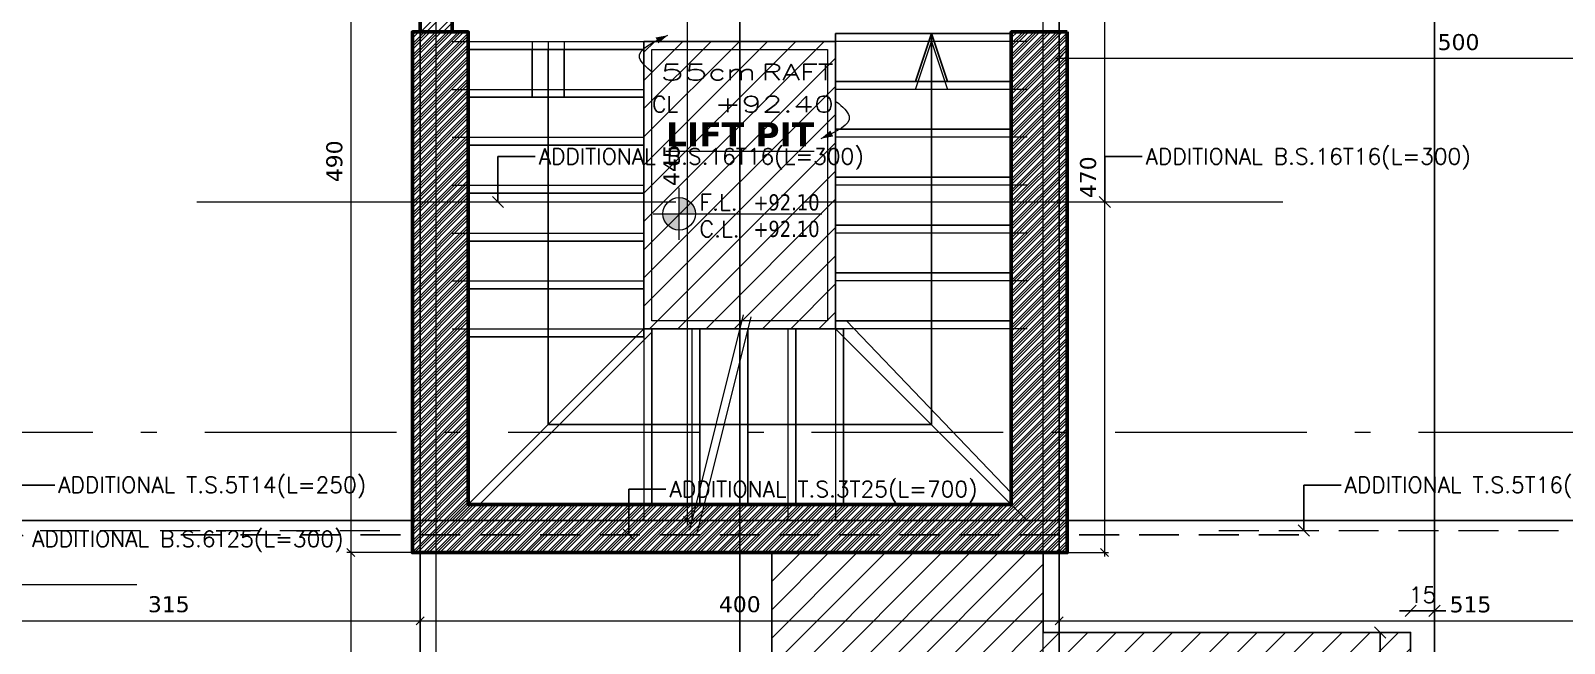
# Model space of a CAD drawing. Header units: inches. Extents: x -48 to 777, y -156 to 510.
# Drawn here: x 593.74 to 603.34, y 242.09 to 245.93 of the extents above; entities that cross this region are included whole.
import ezdxf
from ezdxf.enums import TextEntityAlignment as Align

# ---------------------------------------------------------------- set-up
doc = ezdxf.new("R2010")
doc.units = ezdxf.units.IN
doc.header["$MEASUREMENT"] = 0
doc.set_wipeout_variables(frame=1)
for name, pattern in [('ACAD_ISO10W100', [18, 12, -3, 0, -3]), ('HIDDEN', [0.375, 0.25, -0.125]), ('NUHA', [1.45, 0.75, -0.25, 0.2, -0.25])]:
    doc.linetypes.add(name, pattern=pattern)
doc.layers.get('Defpoints').update_dxf_attribs({"lineweight": 5})
for name, color, linetype, lineweight in [('A-AXIS ST', 251, 'ACAD_ISO10W100', 5), ('A-DIM', 9, 'Continuous', 5), ('A-LEVELS', 139, 'Continuous', 20), ('A-LIMIT LOT', 235, 'ACAD_ISO10W100', 20), ('A-PILLARS', 1, 'Continuous', 60), ('A-SIGNS1', 20, 'Continuous', 15), ('A-SIGNS2', 30, 'Continuous', 15), ('A-STAIRS', 135, 'Continuous', 20), ('A-TEXT', 50, 'Continuous', 15), ('A-WALLS', 7, 'Continuous', 60), ('D-METAL', 156, 'Continuous', 20), ('H-PILLARS', 61, 'Continuous', 5), ('H-WALLS', 51, 'Continuous', 5), ('str-raft-bottom', 1, 'Continuous', 5), ('str-raft-top', 1, 'Continuous', 5)]:
    doc.layers.add(name, color=color, linetype=linetype, lineweight=lineweight)
doc.layers.add('HH-DARK GREY', color=7, linetype='Continuous', lineweight=5, true_color=0x404040)
for name, color, linetype in [('Str-Axes', 8, 'Continuous'), ('str-ground', 5, 'Continuous'), ('str-raft', 5, 'Continuous'), ('str-slab-top', 1, 'Continuous'), ('str-stairs', 2, 'Continuous'), ('str-sunken-slabs', 5, 'Continuous'), ('str-walls', 5, 'Continuous')]:
    doc.layers.add(name, color=color, linetype=linetype)
doc.styles.add('ROMAN', font='ROMANS.SHX')
doc.styles.add('ROMAND', font='verdana.ttf')
doc.styles.add('ROMANS', font='romans__.ttf', dxfattribs={"height": 0.14})
doc.dimstyles.new('M-1.50', dxfattribs={"dimtxt": 0.1, "dimasz": 0.05, "dimexe": 0.025, "dimexo": 0.025, "dimgap": 0.05, "dimtad": 1, "dimlfac": 100, "dimrnd": 0.5, "dimzin": 9, "dimdsep": 46, "dimtxsty": 'ROMAND', "dimblk": 'OBLIQUE', "dimcen": 1, "dimdle": 0.025, "dimclrd": 256, "dimclre": 256, "dimclrt": 2, "dimadec": 0, "dimazin": 0, "dimtfac": 0.666667, "dimtmove": 2, "dimatfit": 3, "dimfxl": 0.04, "dimtolj": 1, "dimtzin": 5, "dimlwd": -1, "dimlwe": -1, "dimarcsym": 0})
doc.dimstyles.new('structure', dxfattribs={"dimtxt": 0.1, "dimasz": 0.07, "dimexe": 0.18, "dimexo": 1, "dimgap": 0.05, "dimtad": 1, "dimdec": 1, "dimlfac": 100, "dimrnd": 0.5, "dimdsep": 46, "dimtxsty": 'ROMAN', "dimblk1": 'OBLIQUE', "dimblk2": 'OBLIQUE', "dimsah": 1, "dimcen": 0.009, "dimse1": 1, "dimse2": 1, "dimclrd": 4, "dimclre": 9, "dimclrt": 1, "dimadec": 0, "dimazin": 0, "dimtfac": 0.066667, "dimtdec": 1, "dimtix": 1, "dimtmove": 2, "dimatfit": 3, "dimldrblk": 'OBLIQUE', "dimfxl": 0.18, "dimtolj": 1, "dimarcsym": 0})

# ---------------------------------------------------------------- blocks, each defined once
blk = doc.blocks.new('_Oblique')
at = {"color": 0, "linetype": 'ByBlock', "lineweight": -2}
blk.add_line((-0.5, -0.5), (0.5, 0.5), dxfattribs=at)
blk = doc.blocks.new('*D433')
at = {"layer": 'A-DIM', "transparency": 16777216}
for p, q in [((600.9917, 247.3585), (600.4351, 247.3585)), ((600.4601, 247.3835), (600.4601, 242.6319)), ((600.2018, 242.6569), (600.4851, 242.6569))]:
    blk.add_line(p, q, dxfattribs=at)
at = {"layer": 'Defpoints', "color": 0, "transparency": 16777216}
for p in [(601.0167, 247.3585), (600.1768, 242.6569), (600.4601, 242.6569)]:
    blk.add_point(p, dxfattribs=at)
at = {"layer": 'A-DIM', "transparency": 16777216, "xscale": 0.05, "yscale": 0.05, "zscale": 0.05}
for p, rotation in [((600.4601, 247.3585), 90), ((600.4601, 242.6569), 270)]:
    blk.add_blockref('_Oblique', p, dxfattribs=dict(at, rotation=rotation))
at = {"layer": 'A-DIM', "color": 2, "transparency": 16777216, "insert": (600.358, 245.0077), "char_height": 0.1, "attachment_point": 5, "rotation": 90, "style": 'ROMAND'}
blk.add_mtext('\\A1;470', dxfattribs=at)
blk = doc.blocks.new('*D434')
at = {"layer": 'A-DIM', "transparency": 16777216}
for p, q in [((597.2018, 247.3084), (597.8754, 247.3084)), ((597.8504, 242.8334), (597.8504, 247.3334)), ((597.6018, 242.8584), (597.8754, 242.8584))]:
    blk.add_line(p, q, dxfattribs=at)
at = {"layer": 'Defpoints', "color": 0, "transparency": 16777216}
for p in [(597.1768, 247.3084), (597.8504, 247.3084), (597.5768, 242.8584)]:
    blk.add_point(p, dxfattribs=at)
at = {"layer": 'A-DIM', "transparency": 16777216, "xscale": 0.05, "yscale": 0.05, "zscale": 0.05}
for p, rotation in [((597.8504, 247.3084), 90), ((597.8504, 242.8584), 270)]:
    blk.add_blockref('_Oblique', p, dxfattribs=dict(at, rotation=rotation))
at = {"layer": 'A-DIM', "color": 2, "transparency": 16777216, "insert": (597.7494, 245.0834), "char_height": 0.1, "attachment_point": 5, "rotation": 90, "style": 'ROMAND'}
blk.add_mtext('\\A1;445', dxfattribs=at)
blk = doc.blocks.new('*D436')
at = {"layer": 'A-DIM', "transparency": 16777216}
for p, q in [((596.1518, 247.5584), (595.7162, 247.5584)), ((595.7412, 247.5834), (595.7412, 242.6319)), ((596.1518, 242.6569), (595.7162, 242.6569))]:
    blk.add_line(p, q, dxfattribs=at)
at = {"layer": 'Defpoints', "color": 0, "transparency": 16777216}
for p in [(596.1768, 247.5584), (595.7412, 242.6569), (596.1768, 242.6569)]:
    blk.add_point(p, dxfattribs=at)
at = {"layer": 'A-DIM', "transparency": 16777216, "xscale": 0.05, "yscale": 0.05, "zscale": 0.05}
for p, rotation in [((595.7412, 247.5584), 90), ((595.7412, 242.6569), 270)]:
    blk.add_blockref('_Oblique', p, dxfattribs=dict(at, rotation=rotation))
at = {"layer": 'A-DIM', "color": 2, "transparency": 16777216, "insert": (595.6392, 245.1077), "char_height": 0.1, "attachment_point": 5, "rotation": 90, "style": 'ROMAND'}
blk.add_mtext('\\A1;490', dxfattribs=at)
blk = doc.blocks.new('*D437')
at = {"layer": 'A-DIM', "transparency": 16777216}
for p, q in [((596.1518, 242.6569), (595.7162, 242.6569)), ((595.7412, 242.6819), (595.7412, 228.8319)), ((595.9129, 228.8569), (595.7162, 228.8569))]:
    blk.add_line(p, q, dxfattribs=at)
at = {"layer": 'Defpoints', "color": 0, "transparency": 16777216}
for p in [(596.1768, 242.6569), (595.7412, 228.8569), (595.9379, 228.8569)]:
    blk.add_point(p, dxfattribs=at)
at = {"layer": 'A-DIM', "transparency": 16777216, "xscale": 0.05, "yscale": 0.05, "zscale": 0.05}
for p, rotation in [((595.7412, 242.6569), 90), ((595.7412, 228.8569), 270)]:
    blk.add_blockref('_Oblique', p, dxfattribs=dict(at, rotation=rotation))
at = {"layer": 'A-DIM', "color": 2, "transparency": 16777216, "insert": (595.6389, 235.7569), "char_height": 0.1, "attachment_point": 5, "rotation": 90, "style": 'ROMAND'}
blk.add_mtext('\\A1;1380', dxfattribs=at)
blk = doc.blocks.new('LOT 688  TOPOGRAPHIC PLAN')
at = {"layer": 'A-LEVELS', "linetype": 'Continuous'}
blk.add_lwpolyline([(-315986.04446, -27916.27165), (-315985.68411, -27915.78224), (-315985.36788, -27915.2469), (-315985.03521, -27914.74332), (-315984.84378, -27914.52771), (-315984.62729, -27914.34684), (-315984.12665, -27914.07836), (-315983.55729, -27913.90415), (-315982.31565, -27913.69397), (-315981.69501, -27913.58572), (-315981.10632, -27913.43141), (-315980.53616, -27913.25862), (-315979.95068, -27913.12539), (-315979.35793, -27913.00458), (-315978.78258, -27912.83532), (-315978.24928, -27912.55684), (-315977.76717, -27912.15327), (-315977.30894, -27911.71444), (-315976.84202, -27911.34531), (-315976.59514, -27911.21969), (-315976.33391, -27911.15073), (-315976.05686, -27911.14126)], dxfattribs=at)
at = {"linetype": 'Continuous'}
blk.add_wipeout([(-315996.80172, -27893.57917), (-315969.32038, -27896.23659), (-315969.32038, -27930.53073), (-315964.08799, -27936.87852), (-315964.6636, -27941.43051), (-315970.22923, -27937.16678), (-315985.1164, -27950.2257)], dxfattribs=at).dxf.layer = 'A-LIMIT LOT'
blk = doc.blocks.new('*D989')
at = {"layer": 'A-DIM', "transparency": 16777216}
for p, q in [((605.1768, 246.3334), (605.1768, 245.7267)), ((600.1768, 245.8934), (600.1768, 245.7267)), ((605.2018, 245.7517), (600.1518, 245.7517))]:
    blk.add_line(p, q, dxfattribs=at)
at = {"layer": 'Defpoints', "color": 0, "transparency": 16777216}
for p in [(605.1768, 246.3584), (600.1768, 245.9184), (600.1768, 245.7517)]:
    blk.add_point(p, dxfattribs=at)
at = {"layer": 'A-DIM', "transparency": 16777216, "xscale": 0.05, "yscale": 0.05, "zscale": 0.05, "rotation": 180}
blk.add_blockref('_Oblique', (600.1768, 245.7517), dxfattribs=at)
at = {"layer": 'A-DIM', "transparency": 16777216, "xscale": 0.05, "yscale": 0.05, "zscale": 0.05}
blk.add_blockref('_Oblique', (605.1768, 245.7517), dxfattribs=at)
at = {"layer": 'A-DIM', "color": 2, "transparency": 16777216, "insert": (602.6768, 245.8537), "char_height": 0.1, "attachment_point": 5, "style": 'ROMAND'}
blk.add_mtext('\\A1;500', dxfattribs=at)
blk = doc.blocks.new('*D991')
at = {"layer": 'A-DIM', "transparency": 16777216}
for p, q in [((596.1768, 242.6319), (596.1768, 242.2055)), ((593.0268, 242.5407), (593.0268, 242.2055)), ((593.0018, 242.2305), (596.2018, 242.2305))]:
    blk.add_line(p, q, dxfattribs=at)
at = {"layer": 'Defpoints', "color": 0, "transparency": 16777216}
for p in [(596.1768, 242.6569), (593.0268, 242.5657), (596.1768, 242.2305)]:
    blk.add_point(p, dxfattribs=at)
at = {"layer": 'A-DIM', "transparency": 16777216, "xscale": 0.05, "yscale": 0.05, "zscale": 0.05, "rotation": 180}
blk.add_blockref('_Oblique', (593.0268, 242.2305), dxfattribs=at)
at = {"layer": 'A-DIM', "transparency": 16777216, "xscale": 0.05, "yscale": 0.05, "zscale": 0.05}
blk.add_blockref('_Oblique', (596.1768, 242.2305), dxfattribs=at)
at = {"layer": 'A-DIM', "color": 2, "transparency": 16777216, "insert": (594.6018, 242.3326), "char_height": 0.1, "attachment_point": 5, "style": 'ROMAND'}
blk.add_mtext('\\A1;315', dxfattribs=at)
blk = doc.blocks.new('*D992')
at = {"layer": 'A-DIM', "transparency": 16777216}
for p, q in [((596.1768, 242.6319), (596.1768, 242.2055)), ((600.1768, 242.6319), (600.1768, 242.2055)), ((596.1518, 242.2305), (600.2018, 242.2305))]:
    blk.add_line(p, q, dxfattribs=at)
at = {"layer": 'Defpoints', "color": 0, "transparency": 16777216}
for p in [(596.1768, 242.6569), (600.1768, 242.6569), (600.1768, 242.2305)]:
    blk.add_point(p, dxfattribs=at)
at = {"layer": 'A-DIM', "transparency": 16777216, "xscale": 0.05, "yscale": 0.05, "zscale": 0.05, "rotation": 180}
blk.add_blockref('_Oblique', (596.1768, 242.2305), dxfattribs=at)
at = {"layer": 'A-DIM', "transparency": 16777216, "xscale": 0.05, "yscale": 0.05, "zscale": 0.05}
blk.add_blockref('_Oblique', (600.1768, 242.2305), dxfattribs=at)
at = {"layer": 'A-DIM', "color": 2, "transparency": 16777216, "insert": (598.1768, 242.3326), "char_height": 0.1, "attachment_point": 5, "style": 'ROMAND'}
blk.add_mtext('\\A1;400', dxfattribs=at)
blk = doc.blocks.new('*D993')
at = {"layer": 'A-DIM', "transparency": 16777216}
for p, q in [((600.1768, 242.6319), (600.1768, 242.2055)), ((605.3268, 242.2819), (605.3268, 242.2055)), ((600.1518, 242.2305), (605.3518, 242.2305))]:
    blk.add_line(p, q, dxfattribs=at)
at = {"layer": 'Defpoints', "color": 0, "transparency": 16777216}
for p in [(600.1768, 242.6569), (605.3268, 242.3069), (605.3268, 242.2305)]:
    blk.add_point(p, dxfattribs=at)
at = {"layer": 'A-DIM', "transparency": 16777216, "xscale": 0.05, "yscale": 0.05, "zscale": 0.05, "rotation": 180}
blk.add_blockref('_Oblique', (600.1768, 242.2305), dxfattribs=at)
at = {"layer": 'A-DIM', "transparency": 16777216, "xscale": 0.05, "yscale": 0.05, "zscale": 0.05}
blk.add_blockref('_Oblique', (605.3268, 242.2305), dxfattribs=at)
at = {"layer": 'A-DIM', "color": 2, "transparency": 16777216, "insert": (602.7518, 242.3317), "char_height": 0.1, "attachment_point": 5, "style": 'ROMAND'}
blk.add_mtext('\\A1;515', dxfattribs=at)
blk = doc.blocks.new('GXFHGCGFCD')
at = {"layer": 'A-SIGNS1', "linetype": 'NUHA'}
h = blk.add_hatch(color=256, dxfattribs=at)
h.paths.add_polyline_path([(90.382, 61.33), (90.382, 61.17), (90.542, 61.17, 0.414214)])
h.paths.add_polyline_path([(90.382, 61.17), (90.222, 61.17, 0.414214), (90.382, 61.01)])
at = {"layer": 'A-SIGNS1'}
for p, q in [((90.382, 60.914), (90.382, 61.426)), ((90.126, 61.17), (91.79, 61.17))]:
    blk.add_line(p, q, dxfattribs=at)
blk.add_circle((90.382, 61.17), 0.16, dxfattribs=at)
blk = doc.blocks.new('DGXFHXFGDFD')
at = {"layer": 'A-SIGNS1'}
blk.add_blockref('GXFHGCGFCD', (0, 0), dxfattribs=at)
at = {"layer": 'A-SIGNS2', "linetype": 'NUHA', "style": 'ROMANS'}
for s, p in [('F.L.', (90.583, 61.203)), ('C.L.', (90.583, 60.941))]:
    blk.add_text(s, height=0.16, dxfattribs=at).set_placement(p)
at = {"layer": 'A-SIGNS2', "style": 'ROMANS', "width": 0.910135, "flags": 4}
for tag, p, p2 in [('NIV.FINI', (91.116, 61.203), (91.79, 61.203)), ('NIV.BETON', (91.116, 60.941), (91.79, 60.941))]:
    blk.add_attdef(tag, text='', height=0.16, dxfattribs=at).set_placement(p, p2, align=Align.FIT)
blk = doc.blocks.new('DALLE-P')
at = {"color": 5}
for points in [[(-4.659, 3.291, 0, 0.4, 0), (-5.346, 2.966, 0.4, 0.4, 0)], [(4.908, -3.191, 0, 0.4, 0), (5.596, -2.866, 0.4, 0.4, 0)]]:
    blk.add_lwpolyline(points, format="xyseb", dxfattribs=at)
for points in [[(-5.647, 0.973), (-6.437, 1.884), (-4.659, 3.291)], [(5.896, -0.873), (6.687, -1.785), (4.908, -3.191)]]:
    blk.add_spline(points, degree=3, dxfattribs=at)
at = {"color": 1, "style": 'ROMANS', "width": 1.302339}
blk.add_text('cm', height=1, dxfattribs=at).set_placement((-2.147, 0.473), (0.853, 0.473), align=Align.FIT)
at = {"color": 1, "style": 'ROMANS'}
blk.add_text('CL', height=1, dxfattribs=at).set_placement((-5.647, -1.527))
for tag, width, p, p2 in [('SLABTHICKNESS', 1.557299, (-5.147, 0.473), (-2.147, 0.473)), ('SLABTYPE', 1.86013, (1.204, 0.473), (5.704, 0.473)), ('CONCRETELEVEL', 1.620528, (-1.746, -1.527), (5.754, -1.527))]:
    blk.add_attdef(tag, text='', height=1, dxfattribs=dict(at, width=width)).set_placement(p, p2, align=Align.FIT)
blk = doc.blocks.new('*D1558')
at = {"layer": 'Defpoints', "color": 0, "transparency": 16777216}
for p in [(602.5268, 242.2922), (602.3768, 242.1569), (602.5268, 242.1569)]:
    blk.add_point(p, dxfattribs=at)
at = {"layer": 'str-sunken-slabs', "color": 4, "lineweight": -2, "transparency": 16777216}
for p, q in [((602.3768, 242.2922), (602.3068, 242.2922)), ((602.3768, 242.2922), (602.5268, 242.2922)), ((602.5268, 242.2922), (602.5968, 242.2922))]:
    blk.add_line(p, q, dxfattribs=at)
at = {"layer": 'str-sunken-slabs', "color": 4, "lineweight": -2, "transparency": 16777216, "xscale": 0.07, "yscale": 0.07, "zscale": 0.07}
blk.add_blockref('_Oblique', (602.3768, 242.2922), dxfattribs=at)
at = {"layer": 'str-sunken-slabs', "color": 4, "lineweight": -2, "transparency": 16777216, "xscale": 0.07, "yscale": 0.07, "zscale": 0.07, "rotation": 180}
blk.add_blockref('_Oblique', (602.5268, 242.2922), dxfattribs=at)
at = {"layer": 'str-sunken-slabs', "color": 1, "transparency": 16777216, "insert": (602.4518, 242.3922), "char_height": 0.1, "attachment_point": 5, "style": 'ROMAN'}
blk.add_mtext('\\A1;15', dxfattribs=at)
blk = doc.blocks.new('*D1559')
at = {"layer": 'Defpoints', "color": 0, "transparency": 16777216}
for p in [(602.3768, 242.1569), (602.1859, 241.4569), (602.3768, 241.4569)]:
    blk.add_point(p, dxfattribs=at)
at = {"layer": 'str-sunken-slabs', "color": 4, "lineweight": -2, "transparency": 16777216}
blk.add_line((602.1859, 242.1569), (602.1859, 241.4569), dxfattribs=at)
at = {"layer": 'str-sunken-slabs', "color": 4, "lineweight": -2, "transparency": 16777216, "xscale": 0.07, "yscale": 0.07, "zscale": 0.07}
for p, rotation in [((602.1859, 242.1569), 90), ((602.1859, 241.4569), 270)]:
    blk.add_blockref('_Oblique', p, dxfattribs=dict(at, rotation=rotation))
at = {"layer": 'str-sunken-slabs', "color": 1, "transparency": 16777216, "insert": (602.0859, 241.8069), "char_height": 0.1, "attachment_point": 5, "rotation": 90, "style": 'ROMAN'}
blk.add_mtext('\\A1;70', dxfattribs=at)

msp = doc.modelspace()

# ---------------------------------------------------------------- block references
at = {"layer": 'A-TEXT'}
msp.add_blockref('LOT 688  TOPOGRAPHIC PLAN', (316579.44716, 28156.10823), dxfattribs=at)

# ---------------------------------------------------------------- next in the draw order: hatches: boundary and pattern name
at = {"layer": 'H-PILLARS'}
h = msp.add_hatch(dxfattribs=at)
h.set_pattern_fill('ANSI31', color=256, scale=0.2, angle=90)
h.set_pattern_definition([(135, (-143.491753, -76.210882), (-0.0176776695, -0.0176776695), [])])
edge = h.paths.add_edge_path()
edge.add_line((600.92678, 228.60688), (600.92678, 228.15688))
edge.add_arc((604.37678, 228.15688), 3.45, 180, 270)
edge.add_line((604.37678, 224.70688), (610.77962, 224.70688))
edge.add_line((610.77962, 224.70688), (610.07678, 225.55955))
edge.add_line((610.07678, 225.55955), (610.07678, 259.87647))
edge.add_line((610.07678, 259.87647), (609.87678, 259.89581))
edge.add_line((609.87678, 259.89581), (609.87678, 225.48774))
edge.add_line((609.87678, 225.48774), (610.35557, 224.90688))
edge.add_line((610.35557, 224.90688), (604.37678, 224.90688))
edge.add_arc((604.37678, 228.15688), 3.25, 180, 270, ccw=False)
edge.add_line((601.12678, 228.15688), (601.12678, 228.60688))
edge.add_line((601.12678, 228.60688), (600.92678, 228.60688))
h = msp.add_hatch(dxfattribs=at)
h.set_pattern_fill('ANSI31', color=256, scale=0.2)
h.set_pattern_definition([(45, (0, 99), (-0.0176776695, 0.0176776695), [])])
edge = h.paths.add_edge_path()
edge.add_line((589.47678, 253.80841), (589.72678, 253.80848))
edge.add_line((589.72678, 253.80848), (589.72662, 247.55845))
edge.add_line((589.72662, 247.55845), (590.22678, 247.55845))
edge.add_line((590.22678, 247.55845), (590.22678, 242.30688))
edge.add_line((590.22678, 242.30688), (593.02678, 242.30688))
edge.add_line((593.02678, 242.30688), (593.02678, 228.85688))
edge.add_line((593.02678, 228.85688), (597.42678, 228.85688))
edge.add_line((597.42678, 228.85688), (597.42678, 228.60688))
edge.add_line((597.42678, 228.60688), (592.77678, 228.60688))
edge.add_line((592.77678, 228.60688), (592.77678, 242.05688))
edge.add_line((592.77678, 242.05688), (589.97678, 242.05688))
edge.add_line((589.97678, 242.05688), (589.97678, 247.30845))
edge.add_line((589.97678, 247.30845), (589.47678, 247.30845))
edge.add_line((589.47678, 247.30845), (589.47678, 254.05845))
h = msp.add_hatch(dxfattribs=at)
h.set_pattern_fill('ANSI31', color=256, scale=0.2)
h.set_pattern_definition([(45, (54.508247, -76.21929), (-0.0176776695, 0.0176776695), [])])
h.paths.add_polyline_path([(600.22678, 245.91845), (600.22678, 242.65688), (596.12678, 242.65688), (596.12678, 245.91845), (596.47678, 245.91845), (596.47678, 242.95845), (599.87678, 242.95845), (599.87678, 245.91845)])
at = {"layer": 'H-WALLS'}
h = msp.add_hatch(dxfattribs=at)
h.set_pattern_fill('ANSI32', color=256, scale=0.2)
h.set_pattern_definition([(45, (-242.49175, -76.21088), (-0.0530330086, 0.0530330086), []), (45, (-242.4564, -76.21088), (-0.0530330086, 0.0530330086), [])])
h.paths.add_polyline_path([(596.37678, 247.30845), (596.17678, 247.30845), (596.17678, 245.91845), (596.37678, 245.91845)])
at = {"layer": 'HH-DARK GREY'}
h = msp.add_hatch(dxfattribs=at)
h.set_pattern_fill('EARTH', color=256, scale=2)
h.set_pattern_definition([(0, (-242.49175, -75.7109), (0.5, 0.5), [0.5, -0.5]), (0, (-242.49175, -75.5234), (0.5, 0.5), [0.5, -0.5]), (0, (-242.49175, -75.3359), (0.5, 0.5), [0.5, -0.5]), (90, (-242.42925, -75.2734), (-0.5, 0.5), [0.5, -0.5]), (90, (-242.24175, -75.2734), (-0.5, 0.5), [0.5, -0.5]), (90, (-242.05425, -75.2734), (-0.5, 0.5), [0.5, -0.5])])
edge = h.paths.add_edge_path()
edge.add_line((589.47678, 254.05845), (589.47678, 247.30845))
edge.add_line((589.47678, 247.30845), (589.97678, 247.30845))
edge.add_line((589.97678, 247.30845), (589.97678, 242.05688))
edge.add_line((589.97678, 242.05688), (592.77678, 242.05688))
edge.add_line((592.77678, 242.05688), (592.77678, 228.60688))
edge.add_line((592.77678, 228.60688), (597.22678, 228.60688))
edge.add_line((597.22678, 228.60688), (597.22678, 224.90688))
edge.add_line((597.22678, 224.90688), (590.66159, 224.90688))
edge.add_line((590.66159, 224.90688), (582.9059, 262.50387))
edge.add_line((582.9059, 262.50387), (609.87678, 259.89581))
edge.add_line((609.87678, 259.89581), (609.87678, 225.48774))
edge.add_line((609.87678, 225.48774), (610.35557, 224.90688))
edge.add_line((610.35557, 224.90688), (604.37678, 224.90688))
edge.add_arc((604.37678, 228.15688), 3.25, 180, 270, ccw=False)
edge.add_line((601.12678, 228.15688), (601.12678, 228.60688))
edge.add_line((601.12678, 228.60688), (605.57678, 228.60688))
edge.add_line((605.57678, 228.60688), (605.57678, 242.05688))
edge.add_line((605.57678, 242.05688), (607.12678, 242.05688))
edge.add_line((607.12678, 242.05688), (607.12678, 246.60861))
edge.add_line((607.12678, 246.60861), (605.42678, 246.60861))
edge.add_line((605.42678, 246.60861), (605.4268, 253.65849))
edge.add_line((605.4268, 253.65849), (606.67686, 253.65849))
edge.add_line((606.67686, 253.65849), (606.6768, 257.80831))
edge.add_line((606.6768, 257.80831), (589.47678, 257.80848))
edge.add_line((589.47678, 257.80848), (589.47671, 254.08973))
edge.add_line((589.47671, 254.08973), (589.47678, 254.05845))
at = {"layer": 'str-ground'}
h = msp.add_hatch(dxfattribs=at)
h.set_pattern_fill('ANSI31', color=256)
h.paths.add_polyline_path([(598.77678, 245.85845), (597.57678, 245.85845), (597.57678, 244.05845), (598.77678, 244.05845)])
at = {"layer": 'str-sunken-slabs'}
h = msp.add_hatch(dxfattribs=at)
h.set_pattern_fill('ANSI31', color=8)
h.set_pattern_definition([(45, (209, 1e-07), (-0.088388348, 0.088388348), [])])
h.paths.add_polyline_path([(599.92678, 233.45688), (598.67678, 233.45688), (598.67678, 232.15688), (598.67678, 231.05688), (599.92678, 231.05688)])
h.paths.add_polyline_path([(598.67678, 240.15688), (598.67678, 239.85688), (599.77678, 239.85688), (599.77678, 241.45688), (602.37678, 241.45688), (602.37678, 242.15688), (600.07678, 242.15688), (600.07678, 242.65688), (598.37678, 242.65688), (598.37678, 241.55688), (598.67678, 241.55688), (598.67678, 241.30688), (598.67678, 240.95688), (595.87678, 240.95688), (595.87678, 240.15688), (598.37678, 240.15688)])
h.paths.add_polyline_path([(598.67678, 238.85688), (598.67678, 237.65688), (598.67678, 234.45688), (599.77678, 234.45688), (599.77678, 238.85688)])
at = {"layer": 'str-walls'}
h = msp.add_hatch(dxfattribs=at)
h.set_pattern_fill('ANSI31', color=8, scale=0.4)
h.paths.add_polyline_path([(596.47678, 245.91845), (596.47678, 242.95845), (599.87678, 242.95845), (599.87678, 245.91845), (600.22678, 245.91845), (600.22678, 242.65688), (596.12679, 242.65686), (596.12677, 245.91845)])

# ---------------------------------------------------------------- next in the draw order: linework, layer by layer
at = {"layer": 'A-AXIS ST', "ltscale": 0.1}
for p, q in [((596.17678, 221.25688), (596.17678, 260.35831)), ((598.17678, 221.25688), (598.17678, 260.35831)), ((600.17678, 221.25688), (600.17678, 260.35831)), ((602.52678, 221.25688), (602.52678, 260.35831)), ((613.12678, 243.40845), (583.32678, 243.40845))]:
    msp.add_line(p, q, dxfattribs=at)
at = {"layer": 'A-PILLARS'}
msp.add_lwpolyline([(600.22678, 245.91845), (600.22678, 242.65688), (596.12678, 242.65688), (596.12678, 245.91845), (596.47678, 245.91845), (596.47678, 242.95845), (599.87678, 242.95845), (599.87678, 245.91845)], close=True, dxfattribs=at)
at = {"layer": 'A-SIGNS1'}
for p, q in [((598.1986, 244.14572), (597.86136, 242.79676)), ((598.2471, 244.13359), (597.90986, 242.78464))]:
    msp.add_line(p, q, dxfattribs=at)
for points in [[(596.87678, 245.85845), (596.87678, 245.55845)], [(596.97678, 245.85845), (596.97678, 243.45845), (599.37678, 243.45845), (599.37678, 245.85845)], [(597.07678, 245.85845), (597.07678, 245.55845)], [(599.27678, 245.55845), (599.37678, 245.85845), (599.47678, 245.55845)]]:
    msp.add_lwpolyline(points, dxfattribs=at)
at = {"layer": 'A-STAIRS'}
for p, q in [((597.57678, 244.05845), (596.37678, 242.85845)), ((597.57678, 244.05845), (597.57678, 242.85845)), ((597.87678, 244.05845), (597.87678, 242.85845)), ((598.17678, 244.05845), (598.17678, 242.85845)), ((598.47678, 244.05845), (598.47678, 242.85845)), ((598.77678, 244.05845), (598.77678, 242.85845)), ((598.77678, 244.05845), (599.97678, 242.85845))]:
    msp.add_line(p, q, dxfattribs=at)
for points in [[(596.37678, 245.85845), (597.57678, 245.85845)], [(599.97678, 245.85845), (598.77678, 245.85845)], [(597.57678, 244.05845), (597.57678, 245.74595)], [(596.37678, 245.55845), (597.57678, 245.55845)], [(599.97678, 245.55845), (598.77678, 245.55845)], [(596.37678, 245.25845), (597.57678, 245.25845)], [(599.97678, 245.25845), (598.77678, 245.25845)], [(596.37678, 244.95845), (597.57678, 244.95845)], [(599.97678, 244.95845), (598.77678, 244.95845)], [(596.37678, 244.65845), (597.57678, 244.65845)], [(599.97678, 244.65845), (598.77678, 244.65845)], [(596.37678, 244.35845), (597.57678, 244.35845)], [(599.97678, 244.35845), (598.77678, 244.35845)], [(596.37678, 244.05845), (597.57678, 244.05845)], [(599.97678, 244.05845), (598.77678, 244.05845)]]:
    msp.add_lwpolyline(points, dxfattribs=at)
at = {"layer": 'A-WALLS'}
msp.add_lwpolyline([(596.37678, 247.30845), (596.17678, 247.30845), (596.17678, 245.91845), (596.37678, 245.91845)], close=True, dxfattribs=at)
at = {"layer": 'D-METAL'}
for points in [[(597.57678, 245.85845), (598.77678, 245.85845), (598.77678, 244.05845), (597.57678, 244.05845)], [(597.62678, 245.80845), (598.72678, 245.80845), (598.72678, 244.10845), (597.62678, 244.10845)]]:
    msp.add_lwpolyline(points, close=True, dxfattribs=at)
at = {"layer": 'HH-DARK GREY'}
msp.add_lwpolyline([(597.17682, 253.80831), (589.72663, 253.80831), (589.72665, 247.55845), (590.22678, 247.55845), (590.22678, 242.30688), (593.02678, 242.30688), (593.02678, 228.85688), (605.32678, 228.85688), (605.32678, 242.30688), (606.87678, 242.30688), (606.87678, 246.35845), (605.17678, 246.35845), (605.17679, 247.35847), (600.81679, 247.35847), (600.81678, 247.35849), (600.17678, 247.35849), (600.17678, 242.65688), (596.17679, 242.65688), (596.17677, 247.55845), (597.17682, 247.55845)], close=True, dxfattribs=at)
at = {"layer": 'Str-Axes', "ltscale": 0.1}
for p, q in [((596.17678, 221.25688), (596.17678, 260.35831)), ((598.17678, 221.25688), (598.17678, 260.35831)), ((600.17678, 221.25688), (600.17678, 260.35831)), ((602.52678, 221.25688), (602.52678, 260.35831)), ((611.62657, 242.85845), (583.32678, 242.85845))]:
    msp.add_line(p, q, dxfattribs=at)
at = {"layer": 'str-ground'}
msp.add_lwpolyline([(598.77678, 245.85845), (597.57678, 245.85845), (597.57678, 244.05845), (598.77678, 244.05845)], close=True, dxfattribs=at)
at = {"layer": 'str-raft'}
msp.add_lwpolyline([(598.77678, 245.85845), (597.57678, 245.85845), (597.57678, 244.05845), (598.77678, 244.05845)], close=True, dxfattribs=at)
at = {"layer": 'str-raft-bottom'}
for p, q in [((596.27678, 241.53767), (596.27678, 247.03767)), ((600.07678, 241.53767), (600.07678, 247.03767)), ((594.77678, 244.85291), (597.77678, 244.85291)), ((598.57678, 244.85291), (601.57678, 244.85291)), ((591.40178, 242.45688), (594.40178, 242.45688))]:
    msp.add_line(p, q, dxfattribs=at)
at = {"layer": 'str-raft-top', "linetype": 'HIDDEN'}
for p, q in [((593.42266, 242.79521), (595.92266, 242.79521)), ((601.17678, 242.79521), (604.17678, 242.79521))]:
    msp.add_line(p, q, dxfattribs=at)
at = {"layer": 'str-slab-top', "linetype": 'HIDDEN'}
msp.add_line((594.67678, 242.76882), (601.67678, 242.76882), dxfattribs=at)
at = {"layer": 'str-stairs'}
for p, q in [((598.77678, 245.90845), (598.77678, 244.05845)), ((597.57678, 244.00845), (597.57678, 245.80845)), ((598.84597, 244.10845), (599.87678, 243.03078)), ((596.54749, 242.95845), (597.62678, 244.03774)), ((598.82678, 244.05845), (597.57678, 244.05845)), ((597.62678, 244.05845), (597.62678, 242.95845)), ((597.92678, 244.05845), (597.92678, 242.95845)), ((598.22678, 244.05845), (598.22678, 242.95845)), ((598.52678, 244.05845), (598.52678, 242.95845)), ((598.82678, 244.05845), (598.82678, 242.95845))]:
    msp.add_line(p, q, dxfattribs=at)
at = {"layer": 'str-stairs', "color": 8}
for points in [[(596.97678, 245.80845), (596.97678, 243.45845), (599.37678, 243.45845), (599.37678, 245.90845)], [(599.27678, 245.60845), (599.37678, 245.90845), (599.47678, 245.60845)], [(596.87678, 245.80845), (596.87678, 245.50845)], [(597.07678, 245.80845), (597.07678, 245.50845)]]:
    msp.add_lwpolyline(points, dxfattribs=at)
at = {"layer": 'str-stairs'}
for points in [[(599.87678, 245.90845), (598.77678, 245.90845)], [(596.47678, 245.80845), (597.57678, 245.80845)], [(599.87678, 245.60845), (598.77678, 245.60845)], [(596.47678, 245.50845), (597.57678, 245.50845)], [(599.87678, 245.30845), (598.77678, 245.30845)], [(596.47678, 245.20845), (597.57678, 245.20845)], [(599.87678, 245.00845), (598.77678, 245.00845)], [(596.47678, 244.90845), (597.57678, 244.90845)], [(599.87678, 244.70845), (598.77678, 244.70845)], [(596.47678, 244.60845), (597.57678, 244.60845)], [(599.87678, 244.40845), (598.77678, 244.40845)], [(596.47678, 244.30845), (597.57678, 244.30845)], [(599.87678, 244.10845), (598.77678, 244.10845)], [(596.47678, 244.00845), (597.57678, 244.00845)]]:
    msp.add_lwpolyline(points, dxfattribs=at)
at = {"layer": 'str-sunken-slabs'}
msp.add_lwpolyline([(599.77678, 239.85688), (599.77678, 239.85688), (599.77678, 239.85688), (599.77678, 241.45688), (602.37678, 241.45688), (602.37678, 242.15688), (600.07678, 242.15688), (600.07678, 242.65688), (598.37678, 242.65688), (598.37678, 241.55688), (598.67678, 241.55688), (598.67678, 241.30688), (598.67678, 241.30688), (598.67678, 240.95688), (595.87678, 240.95688), (595.87678, 240.15688), (598.67678, 240.15688), (598.67678, 239.85688)], dxfattribs=at)
at = {"layer": 'str-walls'}
msp.add_lwpolyline([(596.47678, 245.91845), (596.47678, 242.95845), (599.87678, 242.95845), (599.87678, 245.91845), (600.22678, 245.91845), (600.22678, 242.65688), (596.12679, 242.65686), (596.12677, 245.91845)], close=True, dxfattribs=at)

# ---------------------------------------------------------------- next in the draw order: block references
at = {"layer": 'A-SIGNS1'}
ref = msp.add_blockref('DGXFHXFGDFD', (540.53144, 206.02136), dxfattribs=dict(at, xscale=0.6336000000000013, yscale=0.6336000000000013, zscale=0.6336000000000013))
ref.add_attrib('NIV.FINI', '+92.10', dxfattribs={"layer": 'A-SIGNS2', "height": 0.101376, "style": 'ROMAND', "width": 0.797031}).set_placement((598.26245, 244.79967), (598.67643, 244.79967), align=Align.FIT)
ref.add_attrib('NIV.BETON', '+92.10', dxfattribs={"layer": 'A-SIGNS2', "height": 0.101376, "style": 'ROMAND', "width": 0.797031}).set_placement((598.26245, 244.63378), (598.67643, 244.63378), align=Align.FIT)
at = {"layer": 'str-raft-bottom'}
ref = msp.add_blockref('DALLE-P', (598.19322, 245.56831), dxfattribs=dict(at, xscale=0.09999999999990905, yscale=0.09999999999990905, zscale=0.09999999999990905))
ref.add_attrib('CONCRETELEVEL', '+92.40', dxfattribs={"layer": '0', "color": 1, "height": 0.1, "style": 'ROMANS', "width": 1.341363}).set_placement((598.01862, 245.41557), (598.76862, 245.41557), align=Align.FIT)
ref.add_attrib('SLABTHICKNESS', '55', dxfattribs={"layer": '0', "color": 1, "height": 0.1, "style": 'ROMANS', "width": 1.557299}).set_placement((597.67854, 245.61557), (597.97854, 245.61557), align=Align.FIT)
ref.add_attrib('SLABTYPE', 'RAFT', dxfattribs={"layer": '0', "color": 1, "height": 0.1, "style": 'ROMANS', "width": 1.276846}).set_placement((598.31362, 245.61557), (598.76362, 245.61557), align=Align.FIT)

# ---------------------------------------------------------------- next in the draw order: texts
at = {"layer": 'A-TEXT', "insert": (598.6428, 245.20116), "char_height": 0.15, "width": 2.1483779, "attachment_point": 9, "style": 'ROMAND'}
msp.add_mtext('{\\fVerdana|b1|i0|c0|p34;\\LLIFT PIT}', dxfattribs=at)
at = {"layer": 'str-raft-bottom', "style": 'ROMAN'}
for s, p in [('ADDITIONAL B.S.16T16(L=300)', (596.91804, 245.08871)), ('ADDITIONAL B.S.16T16(L=300)', (600.71804, 245.08871)), ('ADDITIONAL B.S.6T25(L=300)', (593.74631, 242.69268))]:
    msp.add_text(s, height=0.1, dxfattribs=at).set_placement(p)
at = {"layer": 'str-raft-top', "style": 'ROMAN'}
for s, p in [('ADDITIONAL T.S.5T14(L=250)', (593.91002, 243.03101)), ('ADDITIONAL T.S.5T16(L=300)', (601.96377, 243.03101))]:
    msp.add_text(s, height=0.1, dxfattribs=at).set_placement(p)
at = {"layer": 'str-slab-top', "style": 'ROMAN'}
msp.add_text('ADDITIONAL T.S.3T25(L=700)', height=0.1, dxfattribs=at).set_placement((597.7373, 243.00462))

# ---------------------------------------------------------------- next in the draw order: dimensions: what is measured, and where the dimension line sits
at = {"layer": 'A-DIM'}
for base, p1, p2, picture, middle in [((595.74122, 242.65688), (596.17678, 247.55845), (596.17678, 242.65688), '*D436', (595.63917, 245.10767)), ((600.46006, 242.65688), (601.01674, 247.35849), (600.17678, 242.65688), '*D433', (600.35801, 245.00769)), ((597.85044, 247.30845), (597.57678, 242.85845), (597.17678, 247.30845), '*D434', (597.7494, 245.08345)), ((595.74122, 228.85688), (596.17678, 242.65688), (595.93794, 228.85688), '*D437', (595.63894, 235.75688))]:
    dim = msp.add_linear_dim(base=base, p1=p1, p2=p2, angle=90, dimstyle='M-1.50', dxfattribs=at)
    dim.commit()
    dim.dimension.update_dxf_attribs({"geometry": picture, "text_midpoint": middle})
for base, p1, p2, picture, middle in [((600.17678, 245.75168), (605.17678, 246.35845), (600.17678, 245.91845), '*D989', (602.67678, 245.85373)), ((596.17679, 242.23051), (593.02678, 242.56566), (596.17679, 242.65688), '*D991', (594.60178, 242.33259)), ((600.17678, 242.23051), (596.17679, 242.65688), (600.17678, 242.65688), '*D992', (598.17678, 242.33256)), ((605.32678, 242.23051), (600.17678, 242.65688), (605.32678, 242.30688), '*D993', (602.75178, 242.33172))]:
    dim = msp.add_linear_dim(base=base, p1=p1, p2=p2, dimstyle='M-1.50', dxfattribs=at)
    dim.commit()
    dim.dimension.update_dxf_attribs({"geometry": picture, "text_midpoint": middle})
at = {"layer": 'str-sunken-slabs'}
for p2, distance, picture, middle in [((602.52678, 242.15688), 0.13535, '*D1558', (602.45178, 242.39223)), ((602.37678, 241.45688), -0.19089, '*D1559', (602.08588, 241.80688))]:
    dim = msp.add_aligned_dim(p1=(602.37678, 242.15688), p2=p2, distance=distance, dimstyle='structure', override={"dimfxl": 0.04}, dxfattribs=at)
    dim.commit()
    dim.dimension.update_dxf_attribs({"geometry": picture, "text_midpoint": middle})

# ---------------------------------------------------------------- next in the draw order: leaders
at = {"layer": 'str-raft-bottom'}
for points in [[(596.66265, 244.85291), (596.66265, 245.13783), (596.89558, 245.13783)], [(600.46265, 244.85291), (600.46265, 245.13783), (600.69558, 245.13783)]]:
    msp.add_leader(points, dimstyle='structure', override={"dimgap": 0.05, "dimtad": 0, "dimfxl": 0.04, "dimfxlon": 1}, dxfattribs=at)
at = {"layer": 'str-raft-top'}
for points in [[(593.65464, 242.79521), (593.65464, 243.08014), (593.88757, 243.08014)], [(601.70839, 242.79521), (601.70839, 243.08014), (601.94132, 243.08014)]]:
    msp.add_leader(points, dimstyle='structure', override={"dimgap": 0.05, "dimtad": 0, "dimfxl": 0.04, "dimfxlon": 1}, dxfattribs=at)
at = {"layer": 'str-slab-top'}
msp.add_leader([(597.48192, 242.76882), (597.48192, 243.05375), (597.71485, 243.05375)], dimstyle='structure', override={"dimgap": 0.05, "dimtad": 0, "dimfxl": 0.04, "dimfxlon": 1}, dxfattribs=at)

doc.saveas('drawing.dxf')
